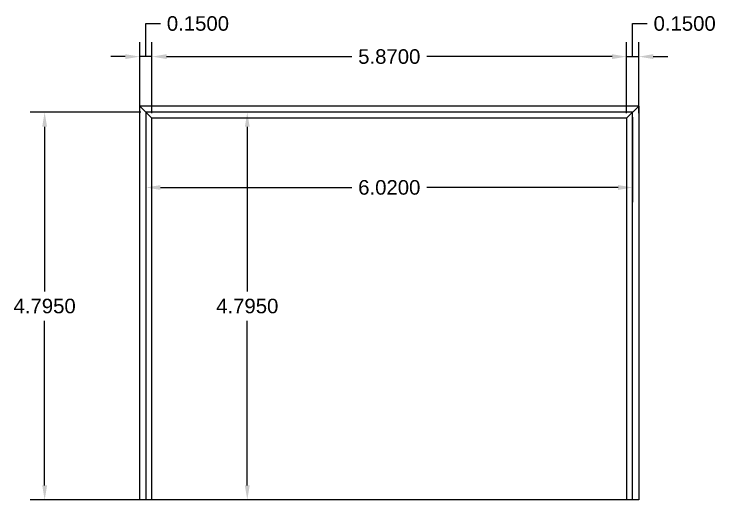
# Model space of a CAD drawing. Header units: metres. Extents: x 258817 to 259192, y 1878716 to 1878911.
# Drawn here: x 259023.6 to 259032.27, y 1878761.98 to 1878767.99 of the extents above; entities that cross this region are included whole.
import ezdxf

# ---------------------------------------------------------------- set-up
doc = ezdxf.new("R2010")
doc.units = ezdxf.units.M
doc.header["$MEASUREMENT"] = 0
doc.layers.add('Vistas', color=7, linetype='Continuous')
doc.styles.get("Standard").update_dxf_attribs({"font": 'arial.ttf'})
doc.dimstyles.get("Standard").update_dxf_attribs({"dimtxt": 0.18, "dimasz": 0.18, "dimexe": 0.18, "dimexo": 0.0625, "dimgap": 0.09, "dimtad": 0, "dimtih": 1, "dimtoh": 1, "dimdec": 4, "dimzin": 0, "dimdsep": 46, "dimtxsty": 'Standard', "dimcen": 0.09, "dimadec": 0, "dimazin": 0, "dimtfac": 1, "dimtdec": 4, "dimtofl": 0, "dimtmove": 0, "dimatfit": 3, "dimfxl": 1, "dimtolj": 1, "dimtzin": 0, "dimarcsym": 0})

# ---------------------------------------------------------------- blocks, each defined once
blk = doc.blocks.new('*D80')
at = {"layer": 'Defpoints', "color": 0, "transparency": 16777216}
for p in [(259031.3299, 1878767.4597), (259031.1799, 1878766.6973), (259031.3299, 1878766.6973)]:
    blk.add_point(p, dxfattribs=at)
at = {"layer": 'Vistas', "color": 0, "lineweight": -2, "transparency": 16777216}
for p, q in [((259031.2549, 1878767.4597), (259031.2549, 1878767.8685)), ((259031.2549, 1878767.8685), (259031.4349, 1878767.8685)), ((259031.1799, 1878766.7598), (259031.1799, 1878767.6397)), ((259031.3299, 1878766.7598), (259031.3299, 1878767.6397)), ((259030.9999, 1878767.4597), (259030.8199, 1878767.4597)), ((259031.1799, 1878767.4597), (259031.3299, 1878767.4597)), ((259031.5099, 1878767.4597), (259031.6899, 1878767.4597))]:
    blk.add_line(p, q, dxfattribs=at)
at = {"layer": 'Vistas', "color": 0, "transparency": 16777216}
for points in [[(259030.9999, 1878767.4897), (259030.9999, 1878767.4297), (259031.1799, 1878767.4597)], [(259031.5099, 1878767.4897), (259031.5099, 1878767.4297), (259031.3299, 1878767.4597)]]:
    blk.add_solid(points, dxfattribs=at)
at = {"layer": 'Vistas', "color": 0, "transparency": 16777216, "insert": (259031.8982, 1878767.8685), "char_height": 0.18, "attachment_point": 5}
blk.add_mtext('\\A1;0.1500', dxfattribs=at)
blk = doc.blocks.new('*D81')
at = {"layer": 'Defpoints', "color": 0, "transparency": 16777216}
for p in [(259025.3099, 1878767.4597), (259025.3099, 1878766.6973), (259031.1799, 1878766.6973)]:
    blk.add_point(p, dxfattribs=at)
at = {"layer": 'Vistas', "color": 0, "lineweight": -2, "transparency": 16777216}
for p, q in [((259025.3099, 1878766.7598), (259025.3099, 1878767.6397)), ((259031.1799, 1878766.7598), (259031.1799, 1878767.6397)), ((259025.4899, 1878767.4597), (259027.7816, 1878767.4597)), ((259030.9999, 1878767.4597), (259028.7082, 1878767.4597))]:
    blk.add_line(p, q, dxfattribs=at)
at = {"layer": 'Vistas', "color": 0, "transparency": 16777216}
for points in [[(259025.4899, 1878767.4897), (259025.4899, 1878767.4297), (259025.3099, 1878767.4597)], [(259030.9999, 1878767.4897), (259030.9999, 1878767.4297), (259031.1799, 1878767.4597)]]:
    blk.add_solid(points, dxfattribs=at)
at = {"layer": 'Vistas', "color": 0, "transparency": 16777216, "insert": (259028.2449, 1878767.4597), "char_height": 0.18, "attachment_point": 5}
blk.add_mtext('\\A1;5.8700', dxfattribs=at)
blk = doc.blocks.new('*D82')
at = {"layer": 'Defpoints', "color": 0, "transparency": 16777216}
for p in [(259025.1599, 1878767.4597), (259025.1599, 1878766.6973), (259025.3099, 1878766.6973)]:
    blk.add_point(p, dxfattribs=at)
at = {"layer": 'Vistas', "color": 0, "lineweight": -2, "transparency": 16777216}
for p, q in [((259025.2349, 1878767.4597), (259025.2349, 1878767.8685)), ((259025.2349, 1878767.8685), (259025.4149, 1878767.8685)), ((259025.1599, 1878766.7598), (259025.1599, 1878767.6397)), ((259025.3099, 1878766.7598), (259025.3099, 1878767.6397)), ((259024.9799, 1878767.4597), (259024.7999, 1878767.4597)), ((259025.3099, 1878767.4597), (259025.1599, 1878767.4597)), ((259025.4899, 1878767.4597), (259025.6699, 1878767.4597))]:
    blk.add_line(p, q, dxfattribs=at)
at = {"layer": 'Vistas', "color": 0, "transparency": 16777216}
for points in [[(259024.9799, 1878767.4897), (259024.9799, 1878767.4297), (259025.1599, 1878767.4597)], [(259025.4899, 1878767.4897), (259025.4899, 1878767.4297), (259025.3099, 1878767.4597)]]:
    blk.add_solid(points, dxfattribs=at)
at = {"layer": 'Vistas', "color": 0, "transparency": 16777216, "insert": (259025.8782, 1878767.8685), "char_height": 0.18, "attachment_point": 5}
blk.add_mtext('\\A1;0.1500', dxfattribs=at)
blk = doc.blocks.new('*D83')
at = {"layer": 'Defpoints', "color": 0, "transparency": 16777216}
for p in [(259025.2349, 1878766.7723), (259023.9825, 1878761.9773), (259025.2349, 1878761.9773)]:
    blk.add_point(p, dxfattribs=at)
at = {"layer": 'Vistas', "color": 0, "lineweight": -2, "transparency": 16777216}
for p, q in [((259025.1724, 1878766.7723), (259023.8025, 1878766.7723)), ((259023.9825, 1878766.5923), (259023.9825, 1878764.5568)), ((259023.9825, 1878762.1573), (259023.9825, 1878764.1929)), ((259025.1724, 1878761.9773), (259023.8025, 1878761.9773))]:
    blk.add_line(p, q, dxfattribs=at)
at = {"layer": 'Vistas', "color": 0, "transparency": 16777216}
for points in [[(259023.9525, 1878766.5923), (259024.0125, 1878766.5923), (259023.9825, 1878766.7723)], [(259023.9525, 1878762.1573), (259024.0125, 1878762.1573), (259023.9825, 1878761.9773)]]:
    blk.add_solid(points, dxfattribs=at)
at = {"layer": 'Vistas', "color": 0, "transparency": 16777216, "insert": (259023.9825, 1878764.3748), "char_height": 0.18, "attachment_point": 5}
blk.add_mtext('\\A1;4.7950', dxfattribs=at)
blk = doc.blocks.new('*D84')
at = {"layer": 'Defpoints', "color": 0, "transparency": 16777216}
for p in [(259025.2349, 1878766.7723), (259031.2549, 1878766.7723), (259025.2349, 1878765.8415)]:
    blk.add_point(p, dxfattribs=at)
at = {"layer": 'Vistas', "color": 0, "lineweight": -2, "transparency": 16777216}
for p, q in [((259025.2349, 1878766.7098), (259025.2349, 1878765.6615)), ((259031.2549, 1878766.7098), (259031.2549, 1878765.6615)), ((259025.4149, 1878765.8415), (259027.7811, 1878765.8415)), ((259031.0749, 1878765.8415), (259028.7087, 1878765.8415))]:
    blk.add_line(p, q, dxfattribs=at)
at = {"layer": 'Vistas', "color": 0, "transparency": 16777216}
for points in [[(259025.4149, 1878765.8715), (259025.4149, 1878765.8115), (259025.2349, 1878765.8415)], [(259031.0749, 1878765.8715), (259031.0749, 1878765.8115), (259031.2549, 1878765.8415)]]:
    blk.add_solid(points, dxfattribs=at)
at = {"layer": 'Vistas', "color": 0, "transparency": 16777216, "insert": (259028.2449, 1878765.8415), "char_height": 0.18, "attachment_point": 5}
blk.add_mtext('\\A1;6.0200', dxfattribs=at)
blk = doc.blocks.new('*D85')
at = {"layer": 'Defpoints', "color": 0, "transparency": 16777216}
for p in [(259026.4886, 1878766.7723), (259031.2549, 1878766.7723), (259031.2549, 1878761.9773)]:
    blk.add_point(p, dxfattribs=at)
at = {"layer": 'Vistas', "color": 0, "lineweight": -2, "transparency": 16777216}
for p, q in [((259031.1924, 1878766.7723), (259026.3086, 1878766.7723)), ((259026.4886, 1878766.5923), (259026.4886, 1878764.5568)), ((259026.4886, 1878762.1573), (259026.4886, 1878764.1929)), ((259031.1924, 1878761.9773), (259026.3086, 1878761.9773))]:
    blk.add_line(p, q, dxfattribs=at)
at = {"layer": 'Vistas', "color": 0, "transparency": 16777216}
for points in [[(259026.4586, 1878766.5923), (259026.5186, 1878766.5923), (259026.4886, 1878766.7723)], [(259026.4586, 1878762.1573), (259026.5186, 1878762.1573), (259026.4886, 1878761.9773)]]:
    blk.add_solid(points, dxfattribs=at)
at = {"layer": 'Vistas', "color": 0, "transparency": 16777216, "insert": (259026.4886, 1878764.3748), "char_height": 0.18, "attachment_point": 5}
blk.add_mtext('\\A1;4.7950', dxfattribs=at)

msp = doc.modelspace()

# ---------------------------------------------------------------- linework, layer by layer
at = {"layer": 'Vistas'}
for p, q in [((259031.32988, 1878766.84735), (259025.15988, 1878766.84735)), ((259025.15988, 1878761.97735), (259025.15988, 1878766.84735)), ((259025.30988, 1878766.69735), (259025.15988, 1878766.84735)), ((259031.17988, 1878766.69735), (259031.32988, 1878766.84735)), ((259031.32988, 1878766.84735), (259031.32988, 1878761.97735)), ((259031.25488, 1878766.77235), (259025.23488, 1878766.77235)), ((259025.23488, 1878766.77235), (259025.23488, 1878761.97735)), ((259031.25488, 1878761.97735), (259031.25488, 1878766.77235)), ((259031.17988, 1878766.69735), (259025.30988, 1878766.69735)), ((259025.30988, 1878761.97735), (259025.30988, 1878766.69735)), ((259031.17988, 1878766.69735), (259031.17988, 1878761.97735)), ((259025.30988, 1878761.97735), (259025.15988, 1878761.97735)), ((259031.17988, 1878761.97735), (259025.30988, 1878761.97735)), ((259031.32988, 1878761.97735), (259031.17988, 1878761.97735))]:
    msp.add_line(p, q, dxfattribs=at)

# ---------------------------------------------------------------- dimensions: what is measured, and where the dimension line sits
for base, p1, p2, picture, middle in [((259025.15988, 1878767.45966), (259025.30988, 1878766.69735), (259025.15988, 1878766.69735), '*D82', (259025.50488, 1878767.86847)), ((259031.32988, 1878767.45966), (259031.17988, 1878766.69735), (259031.32988, 1878766.69735), '*D80', (259031.52488, 1878767.86847)), ((259025.30988, 1878767.45966), (259031.17988, 1878766.69735), (259025.30988, 1878766.69735), '*D81', (259028.24488, 1878767.45966))]:
    dim = msp.add_linear_dim(base=base, p1=p1, p2=p2, dimstyle='Standard', override={"dimtmove": 1}, dxfattribs=at)
    dim.commit()
    dim.dimension.update_dxf_attribs({"geometry": picture, "text_midpoint": middle})
for base, p1, p2, picture, middle in [((259023.98248, 1878761.97735), (259025.23488, 1878766.77235), (259025.23488, 1878761.97735), '*D83', (259023.98248, 1878764.37485)), ((259026.48864, 1878766.77235), (259031.25488, 1878761.97735), (259031.25488, 1878766.77235), '*D85', (259026.48864, 1878764.37485))]:
    dim = msp.add_linear_dim(base=base, p1=p1, p2=p2, angle=90, dimstyle='Standard', dxfattribs=at)
    dim.commit()
    dim.dimension.update_dxf_attribs({"geometry": picture, "text_midpoint": middle})
dim = msp.add_linear_dim(base=(259025.23488, 1878765.84145), p1=(259031.25488, 1878766.77235), p2=(259025.23488, 1878766.77235), dimstyle='Standard', dxfattribs=at)
dim.commit()
dim.dimension.update_dxf_attribs({"geometry": '*D84', "text_midpoint": (259028.24488, 1878765.84145)})

doc.saveas('drawing.dxf')
